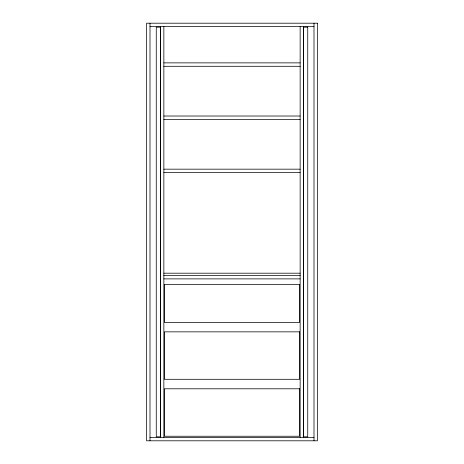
<?xml version="1.0" encoding="UTF-8"?>
<svg xmlns="http://www.w3.org/2000/svg" width="464" height="464" viewBox="0 0 464 464"><rect width="100%" height="100%" fill="white"/><g stroke="black" fill="none" stroke-linecap="round" stroke-linejoin="round"><path stroke-width="0.7" d="M150 26.616L314 26.616M163.856 62.872L300.144 62.872M163.856 66.288L300.144 66.288M163.856 116.023L300.144 116.023M163.856 119.439L300.144 119.439M163.856 169.169L300.144 169.169M163.856 172.585L300.144 172.585M163.856 273.192L300.144 273.192M163.856 275.471L300.144 275.471M163.856 278.887L300.144 278.887M150 437.384L314 437.384M314 23.2L314 440.8M303.56 26.616L303.56 437.384M300.144 26.616L300.144 437.384M163.856 26.616L163.856 437.384M160.44 26.616L160.44 437.384M150 23.2L150 440.8M317.417 23.2L146.583 23.2L146.583 440.8L317.417 440.8L317.417 23.2M160.631 27.185L156.264 27.185L156.264 436.815L160.631 436.815L160.631 27.185M307.736 27.185L303.369 27.185L303.369 436.815L307.736 436.815L307.736 27.185M299.576 284.391L164.424 284.391L164.424 322.352L299.576 322.352L299.576 284.391M299.576 331.847L164.424 331.847L164.424 379.297L299.576 379.297L299.576 331.847M299.576 388.791L164.424 388.791L164.424 436.247L299.576 436.247L299.576 388.791"/></g></svg>
